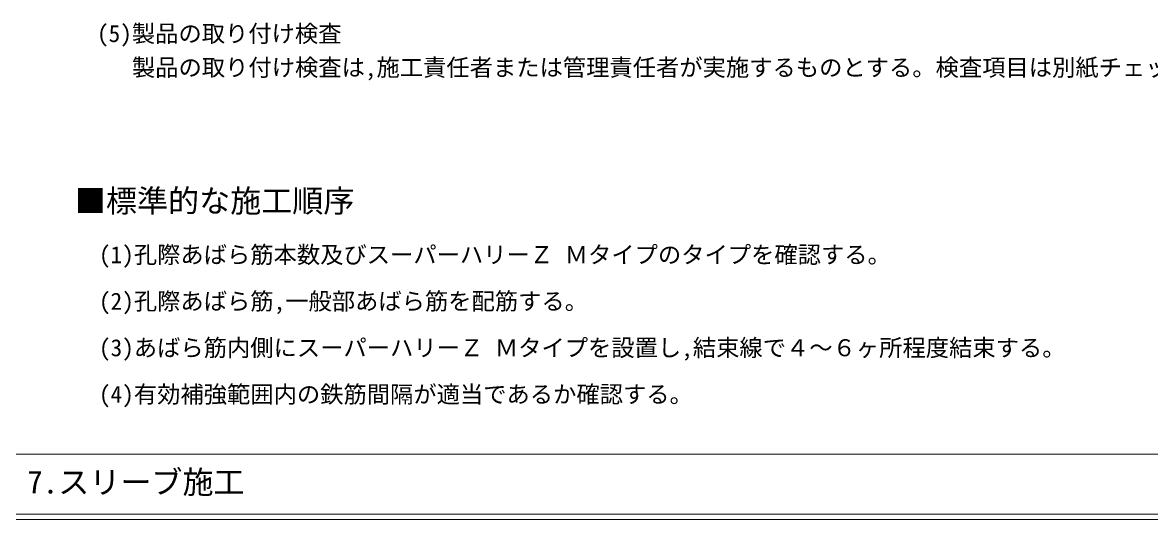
# Model space of a CAD drawing. Units: millimetres, scale not verified. Extents: x -5554 to 1990, y -5428 to 5334.
# Drawn here: x -1785 to 391, y -3716 to -2755 of the extents above; entities that cross this region are included whole.
import ezdxf
from ezdxf.enums import TextEntityAlignment as Align

# ---------------------------------------------------------------- set-up
doc = ezdxf.new("R2010")
doc.units = ezdxf.units.MM
doc.header["$LTSCALE"] = 5
doc.layers.add('0-3_5', color=7, linetype='Continuous', lineweight=18)
doc.layers.add('8-9_0', color=7, linetype='Continuous', lineweight=18)
doc.layers.add('8-7_MOJI', color=7, linetype='Continuous')
doc.styles.add('ＭＳ ゴシック', font='')
doc.styles.get('ＭＳ ゴシック').set_extended_font_data('MS Gothic')

msp = doc.modelspace()

# ---------------------------------------------------------------- linework, layer by layer
at = {"layer": '0-3_5'}
for p, q in [((-1797.81, -3589.63), (1761.342, -3589.63)), ((-1797.81, -3716.13), (1761.342, -3716.13))]:
    msp.add_line(p, q, dxfattribs=at)
at = {"layer": '8-9_0'}
msp.add_line((1761.342, -3706.13), (-1797.81, -3706.13), dxfattribs=at)

# ---------------------------------------------------------------- texts
at = {"layer": '0-3_5', "style": 'ＭＳ ゴシック'}
for s, height, p in [('\u3000(5)製品の取り付け検査', 32.99, (-1686.608, -2802.64)), ('\u3000\u3000 製品の取り付け検査は,施工責任者または管理責任者が実施するものとする。検査項目は別紙チェックシートを参考にする。', 32.99, (-1686.562, -2868.265)), ('■標準的な施工順序', 43.99, (-1684.358, -3135.07)), ('\u3000(1)孔際あばら筋本数及びスーパーハリーＺ Ｍタイプのタイプを確認する。', 32.99, (-1682.828, -3230.352)), ('\u3000(2)孔際あばら筋,一般部あばら筋を配筋する。', 32.99, (-1682.828, -3320.352)), ('\u3000(3)あばら筋内側にスーパーハリーＺ Ｍタイプを設置し,結束線で４～６ヶ所程度結束する。', 32.99, (-1682.828, -3410.352)), ('\u3000(4)有効補強範囲内の鉄筋間隔が適当であるか確認する。', 32.99, (-1682.828, -3500.352))]:
    msp.add_text(s, height=height, dxfattribs=at).set_placement(p, align=Align.BOTTOM_LEFT)
at = {"layer": '8-7_MOJI', "style": 'ＭＳ ゴシック'}
msp.add_text('7.スリーブ施工', height=43.99, dxfattribs=at).set_placement((-1776.35, -3679.058), align=Align.BOTTOM_LEFT)

doc.saveas('drawing.dxf')
